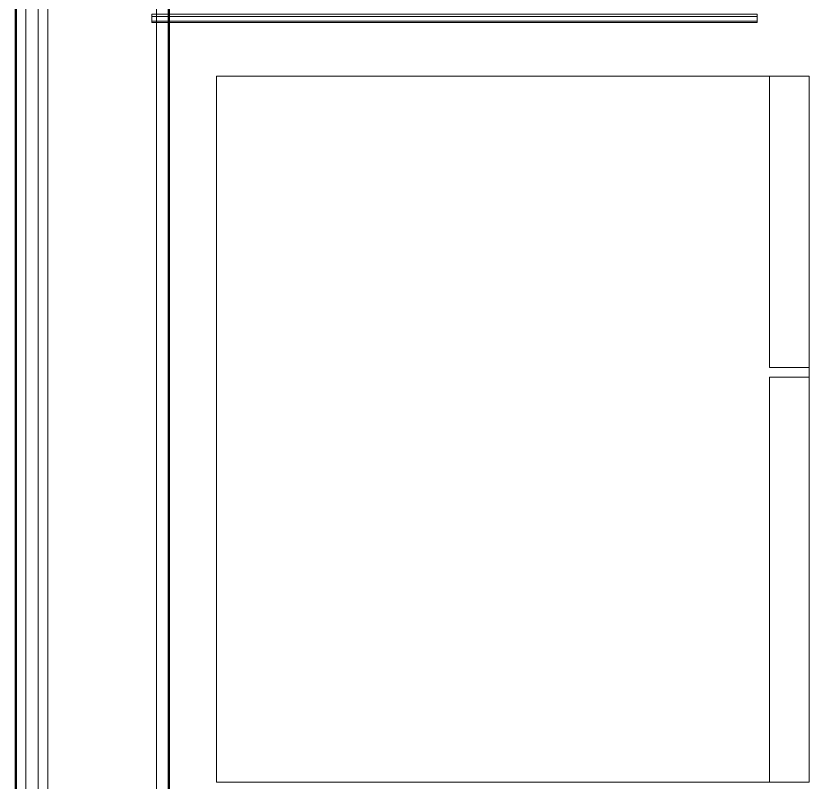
# Model space of a CAD drawing. Header units: inches. Extents: x -4235 to -464, y 9706 to 12425.
# Drawn here: x -3409.8 to -3369.65, y 10732.3 to 10771.09 of the extents above; entities that cross this region are included whole.
import ezdxf

# ---------------------------------------------------------------- set-up
doc = ezdxf.new("R2010")
doc.units = ezdxf.units.IN
doc.header["$MEASUREMENT"] = 0
for name, color, linetype, lineweight in [('0-1', 7, 'Continuous', 5), ('0-2', 10, 'Continuous', 9), ('A-WALL-2', 50, 'Continuous', 13), ('I-WALL-1', 250, 'Continuous', 50), ('I-WALL-2', 10, 'Continuous', 9), ('I-WALL-3', 254, 'Continuous', 9), ('I-WALL-4', 7, 'Continuous', 9), ('Q-SPCQ-1', 7, 'Continuous', 9)]:
    doc.layers.add(name, color=color, linetype=linetype, lineweight=lineweight)

# ---------------------------------------------------------------- blocks, each defined once
blk = doc.blocks.new('Refrigerator_-_Side-by-Side_6047 - 36_ X 30_-1372843-BACKGROUND - 1ST FLOOR')
at = {"layer": 'Q-SPCQ-1'}
for p, q in [((-17.875, 15.578), (17.875, 15.578)), ((-17.875, -14.422), (-17.875, 15.578)), ((-17.875, 15.578), (-3.125, 15.578)), ((-17.875, 15.578), (-17.875, 13.578)), ((-3.125, 13.578), (-3.125, 15.578)), ((-2.625, 15.578), (17.875, 15.578)), ((-2.625, 15.578), (-2.625, 13.578)), ((17.875, 15.578), (17.875, -14.422)), ((17.875, 13.578), (17.875, 15.578)), ((-3.125, 13.578), (-17.875, 13.578)), ((17.875, 13.578), (-2.625, 13.578)), ((17.875, -14.422), (-17.875, -14.422))]:
    blk.add_line(p, q, dxfattribs=at)
blk = doc.blocks.new('Basic Wall _ INT - W8BØF - _5_8 GYP - 2X8 WOOD_BATT_ - 5_8 GYP_ - ___-3177720-BACKGROUND - 1ST FLOOR')
at = {"layer": 'I-WALL-2'}
for p, q in [((-3402.924, 10771.177), (-3402.924, 10771.153)), ((-3402.049, 10771.177), (-3402.924, 10771.177)), ((-3402.924, 10771.037), (-3402.924, 10770.975)), ((-3402.924, 10770.971), (-3402.924, 10770.826)), ((-3402.924, 10770.826), (-3402.924, 10770.763)), ((-3402.924, 10770.826), (-3402.049, 10770.826))]:
    blk.add_line(p, q, dxfattribs=at)
at = {"layer": 'I-WALL-3'}
for p, q in [((-3402.924, 10771.134), (-3402.924, 10771.177)), ((-3402.924, 10771.052), (-3402.924, 10771.134)), ((-3402.924, 10771.052), (-3402.049, 10771.052)), ((-3402.924, 10770.763), (-3402.924, 10771.052)), ((-3372.274, 10771.177), (-3402.049, 10771.177)), ((-3372.274, 10771.153), (-3372.274, 10771.177)), ((-3402.924, 10770.763), (-3402.049, 10770.763)), ((-3402.049, 10770.826), (-3372.274, 10770.826)), ((-3372.274, 10770.975), (-3372.274, 10771.037)), ((-3372.274, 10770.826), (-3372.274, 10770.971)), ((-3372.274, 10770.763), (-3372.274, 10770.826))]:
    blk.add_line(p, q, dxfattribs=at)
at = {"layer": 'I-WALL-4'}
for p, q in [((-3402.049, 10771.052), (-3372.274, 10771.052)), ((-3372.274, 10771.177), (-3372.274, 10771.134)), ((-3372.274, 10771.134), (-3372.274, 10771.052)), ((-3372.274, 10771.052), (-3372.274, 10770.763)), ((-3402.049, 10770.763), (-3372.274, 10770.763))]:
    blk.add_line(p, q, dxfattribs=at)
blk = doc.blocks.new('CTR - 1st Phase - Unit Layouts_rvt-1-BACKGROUND - 1ST FLOOR')
at = {"layer": '0-2'}
blk.add_blockref('Basic Wall _ INT - W8BØF - _5_8 GYP - 2X8 WOOD_BATT_ - 5_8 GYP_ - ___-3177720-BACKGROUND - 1ST FLOOR', (0, 0), dxfattribs=at)
at = {"layer": '0-2', "rotation": 269.9999999999548}
blk.add_blockref('Refrigerator_-_Side-by-Side_6047 - 36_ X 30_-1372843-BACKGROUND - 1ST FLOOR', (-3385.227, 10750.171), dxfattribs=at)
blk = doc.blocks.new('CTR - 1st Phase - Common Walls_rvt-1-BACKGROUND - 1ST FLOOR')
at = {"layer": 'A-WALL-2'}
for p, q in [((-3409.299, 10450.914), (-3409.299, 10813.489)), ((-3408.674, 10451.539), (-3408.674, 10813.489)), ((-3408.174, 10452.039), (-3408.174, 10813.489)), ((-3402.674, 10457.539), (-3402.674, 10813.489))]:
    blk.add_line(p, q, dxfattribs=at)
at = {"layer": 'I-WALL-1'}
for p, q in [((-3409.799, 10813.489), (-3409.799, 10450.414)), ((-3402.049, 10458.164), (-3402.049, 10813.489))]:
    blk.add_line(p, q, dxfattribs=at)
at = {"layer": 'I-WALL-2'}
for p, q in [((-3402.049, 10770.975), (-3402.049, 10771.031)), ((-3402.049, 10770.883), (-3402.049, 10770.972)), ((-3402.049, 10770.763), (-3402.049, 10770.879))]:
    blk.add_line(p, q, dxfattribs=at)
at = {"layer": 'I-WALL-3'}
for p, q in [((-3409.799, 10813.489), (-3409.799, 10450.414)), ((-3402.049, 10650.827), (-3402.049, 10770.763))]:
    blk.add_line(p, q, dxfattribs=at)

msp = doc.modelspace()

# ---------------------------------------------------------------- block references
at = {"layer": '0-1'}
for name in ['CTR - 1st Phase - Unit Layouts_rvt-1-BACKGROUND - 1ST FLOOR', 'CTR - 1st Phase - Common Walls_rvt-1-BACKGROUND - 1ST FLOOR']:
    msp.add_blockref(name, (0, 0), dxfattribs=at)

doc.saveas('drawing.dxf')
